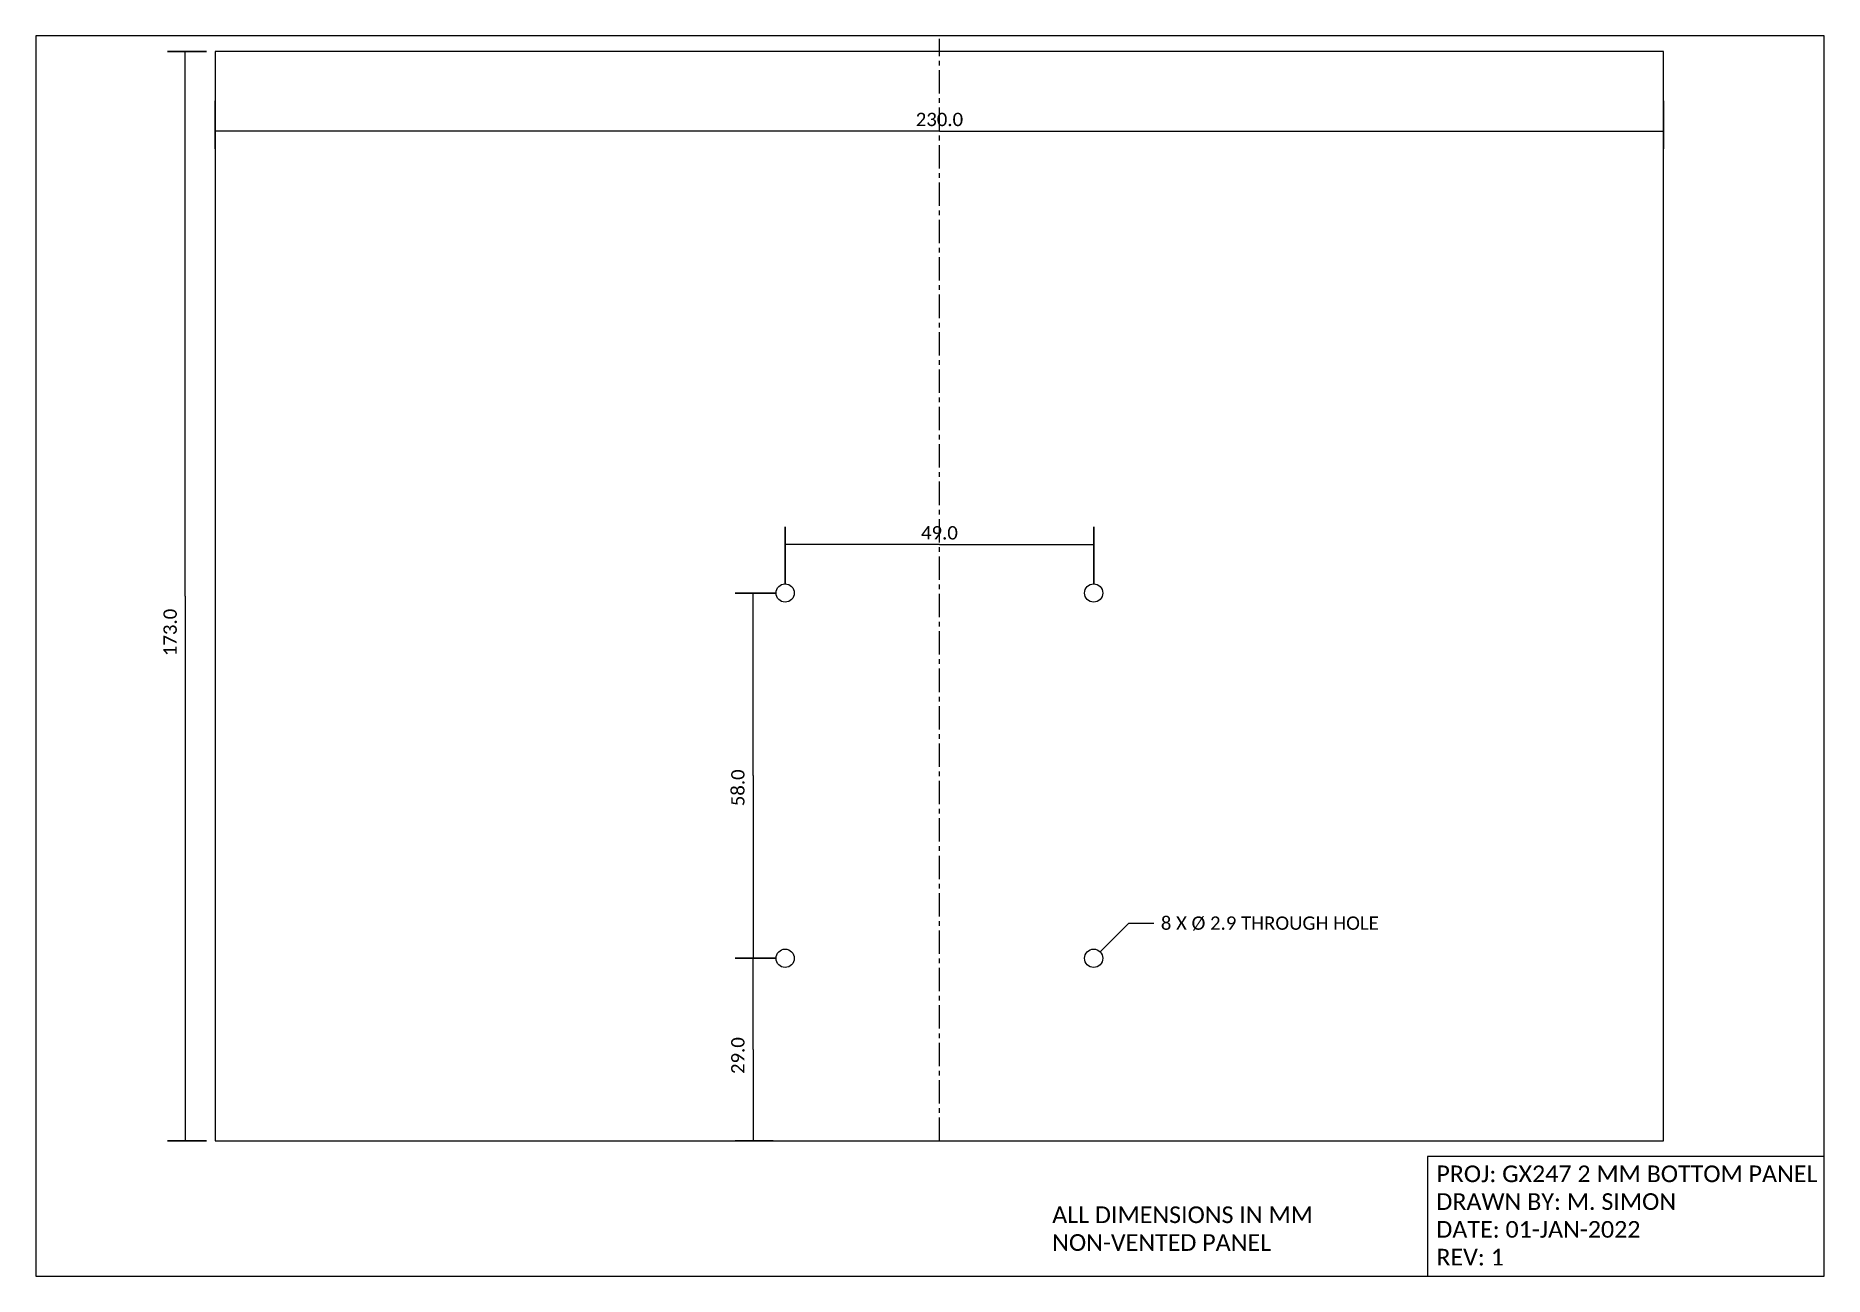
# Model space of a CAD drawing. Extents: x 0 to 284, y 0 to 197.
import ezdxf

# ---------------------------------------------------------------- set-up
doc = ezdxf.new("R2010")
doc.units = 0
doc.header["$LTSCALE"] = 2.97
doc.header["$MEASUREMENT"] = 0
doc.linetypes.add('CENTER', pattern=[2, 1.25, -0.25, 0.25, -0.25])
doc.layers.get('0').update_dxf_attribs({"linetype": 'CONTINUOUS'})
doc.styles.get("Standard").update_dxf_attribs({"font": 'txt.shx'})

msp = doc.modelspace()

# ---------------------------------------------------------------- linework, layer by layer
at = {"color": 251, "linetype": 'CENTER'}
msp.add_line((143.63, 21.63), (143.63, 196.63), dxfattribs=at)
at = {"color": 251, "linetype": 'CONTINUOUS'}
for p, q in [((23.88, 108.13), (23.88, 194.63)), ((143.63, 181.98), (28.63, 181.98)), ((143.63, 181.98), (258.63, 181.98)), ((143.63, 116.33), (119.13, 116.33)), ((143.63, 116.33), (168.13, 116.33)), ((23.88, 108.13), (23.88, 21.63)), ((114.03, 79.63), (114.03, 108.63)), ((114.03, 79.63), (114.03, 50.63)), ((169.16, 51.66), (173.69, 56.19)), ((173.69, 56.19), (177.69, 56.19)), ((114.03, 36.13), (114.03, 50.63)), ((114.03, 36.13), (114.03, 21.63))]:
    msp.add_line(p, q, dxfattribs=at)
at = {"color": 7, "linetype": 'CONTINUOUS'}
for points in [[(0.13, 0.13), (284.13, 0.13), (284.13, 197.13), (0.13, 197.13)], [(28.63, 21.63), (258.63, 21.63), (258.63, 194.63), (28.63, 194.63)], [(221.13, 0.13), (284.13, 0.13), (284.13, 19.13), (221.13, 19.13)]]:
    msp.add_lwpolyline(points, close=True, dxfattribs=at)
at = {"color": 251, "linetype": 'CONTINUOUS'}
for points in [[(21.06, 194.63), (27.22, 194.63)], [(28.63, 179.16), (28.63, 186.82)], [(258.63, 179.16), (258.63, 186.82)], [(119.13, 119.15), (119.13, 110.04)], [(168.13, 119.15), (168.13, 110.04)], [(111.21, 108.63), (117.72, 108.63)], [(111.21, 50.63), (117.72, 50.63)], [(111.21, 50.63), (117.72, 50.63)], [(21.06, 21.63), (27.22, 21.63)], [(111.21, 21.63), (117.22, 21.63)]]:
    msp.add_lwpolyline(points, close=True, dxfattribs=at)
at = {"color": 7, "linetype": 'CONTINUOUS'}
for points in [[(117.68, 108.63, -1), (120.58, 108.63, -1)], [(166.68, 108.63, -1), (169.58, 108.63, -1)], [(117.68, 50.63, -1), (120.58, 50.63, -1)], [(166.68, 50.63, -1), (169.58, 50.63, -1)]]:
    msp.add_lwpolyline(points, format="xyb", close=True, dxfattribs=at)

# ---------------------------------------------------------------- texts
for s, insert, char_height, width, attachment_point in [('\\C251;\\fCalibri|b0|i0|;\\H2.1166585922241;230.0', (143.63, 183.83), 2.1167, 7.0735, 5), ('\\C251;\\fCalibri|b0|i0|;\\H2.1166585922241;49.0', (143.63, 118.18), 2.1167, 5.6431, 5), ('\\C251;\\fCalibri|b0|i0|;\\H2.1166585922241;8 X Ø 2.9 THROUGH HOLE', (178.79, 56.13), 2.1167, 37.5, 4), ('\\C7;\\fCalibri|b0|i0|;\\H2.6458414077759;PROJ: GX247 2 MM BOTTOM PANEL\\PDRAWN BY: M. SIMON\\PDATE: 01-JAN-2022\\PREV: 1', (222.54, 17.72), 2.6458, 63, 1), ('\\C7;\\fCalibri|b0|i0|;\\H2.6458414077759;ALL DIMENSIONS IN MM\\PNON-VENTED PANEL', (161.54, 11.22), 2.6458, 53.5, 1)]:
    msp.add_mtext(s, dxfattribs=dict(insert=insert, char_height=char_height, width=width, attachment_point=attachment_point))
at = {"char_height": 2.1167, "attachment_point": 5, "rotation": 90}
for s, insert, width in [('\\C251;\\fCalibri|b0|i0|;\\H2.1166585922241;173.0', (21.48, 102.37), 7.0735), ('\\C251;\\fCalibri|b0|i0|;\\H2.1166585922241;58.0', (111.63, 77.7), 5.6431), ('\\C251;\\fCalibri|b0|i0|;\\H2.1166585922241;29.0', (111.63, 35.17), 5.6431)]:
    msp.add_mtext(s, dxfattribs=dict(at, insert=insert, width=width))

doc.saveas('drawing.dxf')
